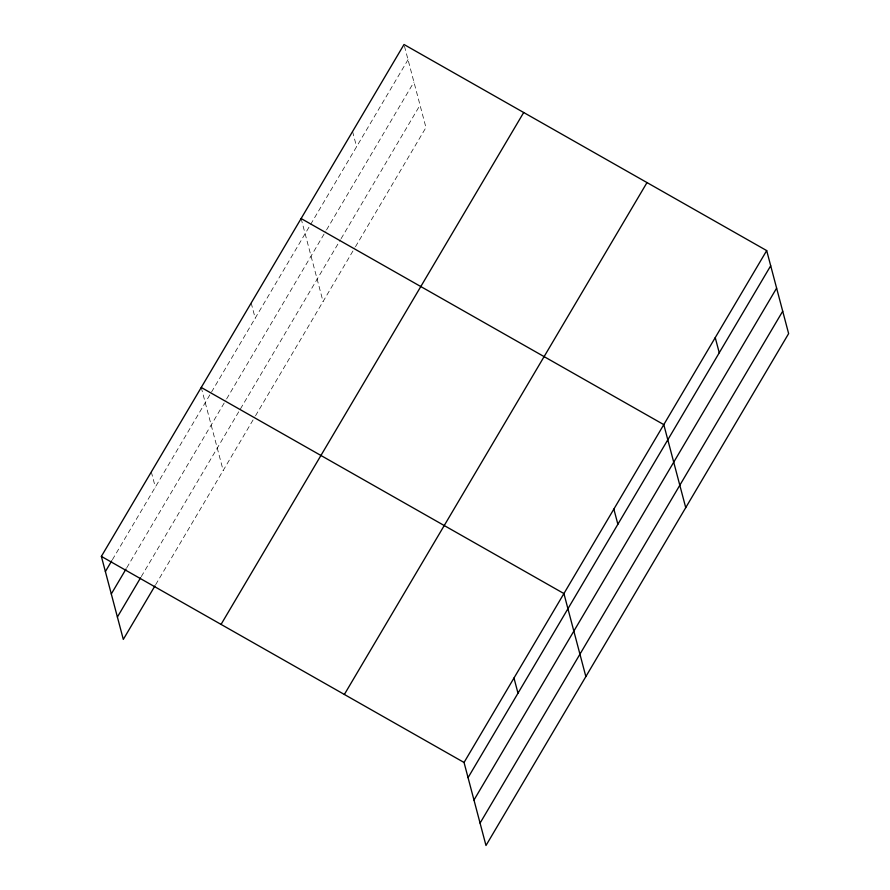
<?xml version="1.0" encoding="UTF-8"?>
<svg xmlns="http://www.w3.org/2000/svg" width="890" height="890" viewBox="0 0 890 890"><rect width="100%" height="100%" fill="white"/><g stroke="black" fill="none" stroke-linecap="round" stroke-linejoin="round"><path stroke-width="0.67" stroke-dasharray="4.45 3.34" d="M112.418 559.677L408.032 59.686M126.769 567.787L225.938 400.055M226.65 398.865L325.84 231.077M326.552 229.887L413.95 82.069M141.31 576.575L340.403 239.844M341.104 238.654L420.036 105.131M155.661 584.697L254.829 416.954M255.53 415.764L354.765 247.921M355.477 246.73L425.954 127.526L404.349 45.768M352.574 131.52L356.579 146.705M301.12 218.54L323.059 301.565M251.18 303.001L255.196 318.186M201.24 387.462L223.179 470.487M151.311 471.934L155.316 487.108"/><path stroke-width="1.33" d="M154.96 585.887L123.31 639.409L101.371 556.395L404.016 44.5L766.691 250.591L788.629 333.605L485.984 845.5L464.046 762.474L766.691 250.591M105.387 571.569L111.717 560.867M111.295 593.964L126.069 568.977M117.391 617.026L140.598 577.766M221.054 624.402L523.698 112.507M344.363 694.467L647.008 182.572M468.051 777.66L770.707 265.765M473.97 800.043L776.614 288.16M480.066 823.116L782.711 311.222M301.12 218.54L663.795 424.63L685.734 507.656M201.24 387.462L563.915 593.552L585.854 676.578M101.371 556.395L464.046 762.474M715.237 337.61L719.254 352.785M613.855 509.091L617.871 524.266M513.986 678.013L517.991 693.199"/></g></svg>
